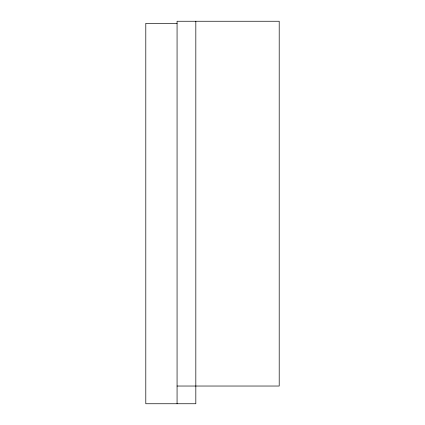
<?xml version="1.0" encoding="UTF-8"?>
<svg xmlns="http://www.w3.org/2000/svg" width="425" height="425" viewBox="0 0 425 425"><rect width="100%" height="100%" fill="white"/><g stroke="black" fill="none" stroke-linecap="round" stroke-linejoin="round"><path stroke-width="0.64" d="M177.066 23.332L145.796 23.332L145.796 403.75L195.824 403.75L195.824 21.25M177.066 386.033L279.204 386.033L279.204 21.25L177.066 21.25L177.066 403.75"/></g></svg>
